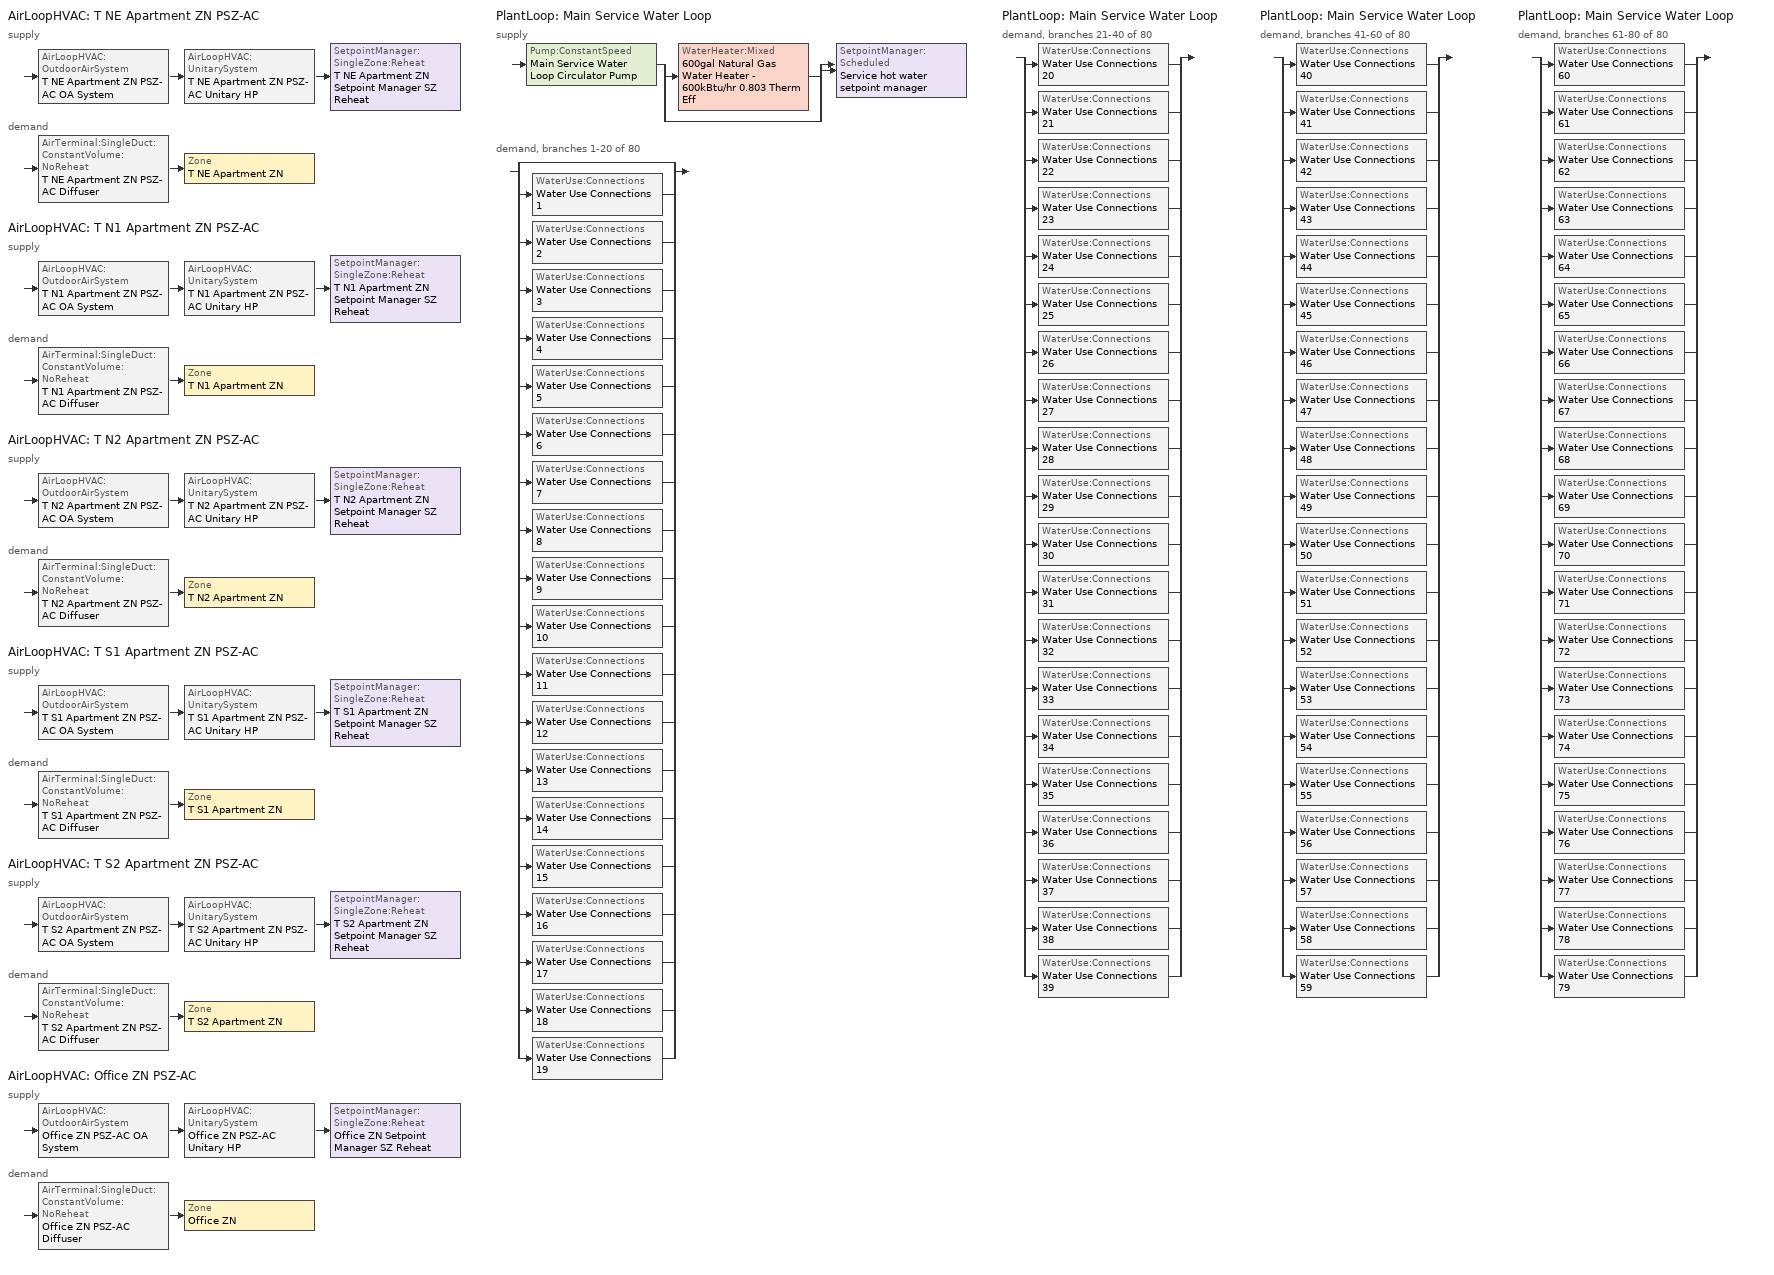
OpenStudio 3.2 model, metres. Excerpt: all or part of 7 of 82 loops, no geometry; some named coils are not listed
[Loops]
AirLoopHVAC 'T NE Apartment ZN PSZ-AC'
 supply: AirLoopHVAC:OutdoorAirSystem 'T NE Apartment ZN PSZ-AC OA System' > AirLoopHVAC:UnitarySystem 'T NE Apartment ZN PSZ-AC Unitary HP' > SetpointManager:SingleZone:Reheat 'T NE Apartment ZN Setpoint Manager SZ Reheat'
 demand: AirTerminal:SingleDuct:ConstantVolume:NoReheat 'T NE Apartment ZN PSZ-AC Diffuser' > Zone 'T NE Apartment ZN'
AirLoopHVAC 'T N1 Apartment ZN PSZ-AC'
 supply: AirLoopHVAC:OutdoorAirSystem 'T N1 Apartment ZN PSZ-AC OA System' > AirLoopHVAC:UnitarySystem 'T N1 Apartment ZN PSZ-AC Unitary HP' > SetpointManager:SingleZone:Reheat 'T N1 Apartment ZN Setpoint Manager SZ Reheat'
 demand: AirTerminal:SingleDuct:ConstantVolume:NoReheat 'T N1 Apartment ZN PSZ-AC Diffuser' > Zone 'T N1 Apartment ZN'
AirLoopHVAC 'T N2 Apartment ZN PSZ-AC'
 supply: AirLoopHVAC:OutdoorAirSystem 'T N2 Apartment ZN PSZ-AC OA System' > AirLoopHVAC:UnitarySystem 'T N2 Apartment ZN PSZ-AC Unitary HP' > SetpointManager:SingleZone:Reheat 'T N2 Apartment ZN Setpoint Manager SZ Reheat'
 demand: AirTerminal:SingleDuct:ConstantVolume:NoReheat 'T N2 Apartment ZN PSZ-AC Diffuser' > Zone 'T N2 Apartment ZN'
AirLoopHVAC 'T S1 Apartment ZN PSZ-AC'
 supply: AirLoopHVAC:OutdoorAirSystem 'T S1 Apartment ZN PSZ-AC OA System' > AirLoopHVAC:UnitarySystem 'T S1 Apartment ZN PSZ-AC Unitary HP' > SetpointManager:SingleZone:Reheat 'T S1 Apartment ZN Setpoint Manager SZ Reheat'
 demand: AirTerminal:SingleDuct:ConstantVolume:NoReheat 'T S1 Apartment ZN PSZ-AC Diffuser' > Zone 'T S1 Apartment ZN'
AirLoopHVAC 'T S2 Apartment ZN PSZ-AC'
 supply: AirLoopHVAC:OutdoorAirSystem 'T S2 Apartment ZN PSZ-AC OA System' > AirLoopHVAC:UnitarySystem 'T S2 Apartment ZN PSZ-AC Unitary HP' > SetpointManager:SingleZone:Reheat 'T S2 Apartment ZN Setpoint Manager SZ Reheat'
 demand: AirTerminal:SingleDuct:ConstantVolume:NoReheat 'T S2 Apartment ZN PSZ-AC Diffuser' > Zone 'T S2 Apartment ZN'
AirLoopHVAC 'Office ZN PSZ-AC'
 supply: AirLoopHVAC:OutdoorAirSystem 'Office ZN PSZ-AC OA System' > AirLoopHVAC:UnitarySystem 'Office ZN PSZ-AC Unitary HP' > SetpointManager:SingleZone:Reheat 'Office ZN Setpoint Manager SZ Reheat'
 demand: AirTerminal:SingleDuct:ConstantVolume:NoReheat 'Office ZN PSZ-AC Diffuser' > Zone 'Office ZN'
PlantLoop 'Main Service Water Loop'
 supply: Pump:ConstantSpeed 'Main Service Water Loop Circulator Pump' > split
  | WaterHeater:Mixed '600gal Natural Gas Water Heater - 600kBtu/hr 0.803 Therm Eff'
  | bypass
  join > SetpointManager:Scheduled 'Service hot water setpoint manager'
 demand, branches 1-20 of 80: split
  | bypass
  | WaterUse:Connections 'Water Use Connections 1'
  | WaterUse:Connections 'Water Use Connections 2'
  | WaterUse:Connections 'Water Use Connections 3'
  | WaterUse:Connections 'Water Use Connections 4'
  | WaterUse:Connections 'Water Use Connections 5'
  | WaterUse:Connections 'Water Use Connections 6'
  | WaterUse:Connections 'Water Use Connections 7'
  | WaterUse:Connections 'Water Use Connections 8'
  | WaterUse:Connections 'Water Use Connections 9'
  | WaterUse:Connections 'Water Use Connections 10'
  | WaterUse:Connections 'Water Use Connections 11'
  | WaterUse:Connections 'Water Use Connections 12'
  | WaterUse:Connections 'Water Use Connections 13'
  | WaterUse:Connections 'Water Use Connections 14'
  | WaterUse:Connections 'Water Use Connections 15'
  | WaterUse:Connections 'Water Use Connections 16'
  | WaterUse:Connections 'Water Use Connections 17'
  | WaterUse:Connections 'Water Use Connections 18'
  | WaterUse:Connections 'Water Use Connections 19'
PlantLoop 'Main Service Water Loop'
 demand, branches 21-40 of 80: split
  | WaterUse:Connections 'Water Use Connections 20'
  | WaterUse:Connections 'Water Use Connections 21'
  | WaterUse:Connections 'Water Use Connections 22'
  | WaterUse:Connections 'Water Use Connections 23'
  | WaterUse:Connections 'Water Use Connections 24'
  | WaterUse:Connections 'Water Use Connections 25'
  | WaterUse:Connections 'Water Use Connections 26'
  | WaterUse:Connections 'Water Use Connections 27'
  | WaterUse:Connections 'Water Use Connections 28'
  | WaterUse:Connections 'Water Use Connections 29'
  | WaterUse:Connections 'Water Use Connections 30'
  | WaterUse:Connections 'Water Use Connections 31'
  | WaterUse:Connections 'Water Use Connections 32'
  | WaterUse:Connections 'Water Use Connections 33'
  | WaterUse:Connections 'Water Use Connections 34'
  | WaterUse:Connections 'Water Use Connections 35'
  | WaterUse:Connections 'Water Use Connections 36'
  | WaterUse:Connections 'Water Use Connections 37'
  | WaterUse:Connections 'Water Use Connections 38'
  | WaterUse:Connections 'Water Use Connections 39'
PlantLoop 'Main Service Water Loop'
 demand, branches 41-60 of 80: split
  | WaterUse:Connections 'Water Use Connections 40'
  | WaterUse:Connections 'Water Use Connections 41'
  | WaterUse:Connections 'Water Use Connections 42'
  | WaterUse:Connections 'Water Use Connections 43'
  | WaterUse:Connections 'Water Use Connections 44'
  | WaterUse:Connections 'Water Use Connections 45'
  | WaterUse:Connections 'Water Use Connections 46'
  | WaterUse:Connections 'Water Use Connections 47'
  | WaterUse:Connections 'Water Use Connections 48'
  | WaterUse:Connections 'Water Use Connections 49'
  | WaterUse:Connections 'Water Use Connections 50'
  | WaterUse:Connections 'Water Use Connections 51'
  | WaterUse:Connections 'Water Use Connections 52'
  | WaterUse:Connections 'Water Use Connections 53'
  | WaterUse:Connections 'Water Use Connections 54'
  | WaterUse:Connections 'Water Use Connections 55'
  | WaterUse:Connections 'Water Use Connections 56'
  | WaterUse:Connections 'Water Use Connections 57'
  | WaterUse:Connections 'Water Use Connections 58'
  | WaterUse:Connections 'Water Use Connections 59'
PlantLoop 'Main Service Water Loop'
 demand, branches 61-80 of 80: split
  | WaterUse:Connections 'Water Use Connections 60'
  | WaterUse:Connections 'Water Use Connections 61'
  | WaterUse:Connections 'Water Use Connections 62'
  | WaterUse:Connections 'Water Use Connections 63'
  | WaterUse:Connections 'Water Use Connections 64'
  | WaterUse:Connections 'Water Use Connections 65'
  | WaterUse:Connections 'Water Use Connections 66'
  | WaterUse:Connections 'Water Use Connections 67'
  | WaterUse:Connections 'Water Use Connections 68'
  | WaterUse:Connections 'Water Use Connections 69'
  | WaterUse:Connections 'Water Use Connections 70'
  | WaterUse:Connections 'Water Use Connections 71'
  | WaterUse:Connections 'Water Use Connections 72'
  | WaterUse:Connections 'Water Use Connections 73'
  | WaterUse:Connections 'Water Use Connections 74'
  | WaterUse:Connections 'Water Use Connections 75'
  | WaterUse:Connections 'Water Use Connections 76'
  | WaterUse:Connections 'Water Use Connections 77'
  | WaterUse:Connections 'Water Use Connections 78'
  | WaterUse:Connections 'Water Use Connections 79'
[Sizing:Zone] Zone Cooling Design Supply Air Temperature Input Method=SupplyAirTemperature; Zone Cooling Design Supply Air Temperature {C}=12.7778; Zone Cooling Design Supply Air Temperature Difference {deltaC}=11.11; Zone Heating Design Supply Air Temperature Input Method=SupplyAirTemperature; Zone Heating Design Supply Air Temperature {C}=50; Zone Heating Design Supply Air Temperature Difference {deltaC}=11.11; Zone Cooling Design Supply Air Humidity Ratio {kg-H2O/kg-air}=0.0085; Zone Heating Design Supply Air Humidity Ratio {kg-H2O/kg-air}=0.008; Cooling Design Air Flow Method=DesignDay; Heating Design Air Flow Method=DesignDay; Account for Dedicated Outdoor Air System=No; Dedicated Outdoor Air System Control Strategy=NeutralSupplyAir; Dedicated Outdoor Air Low Setpoint Temperature for Design {C}=autosize; Dedicated Outdoor Air High Setpoint Temperature for Design {C}=autosize
Office ZN; T N1 Apartment ZN; T N2 Apartment ZN; T NE Apartment ZN; T S1 Apartment ZN; T S2 Apartment ZN
[Zone equipment]
Office ZN: Office ZN PSZ-AC Diffuser
T N1 Apartment ZN: T N1 Apartment ZN PSZ-AC Diffuser, T N1 Apartment ZN ERV
T N2 Apartment ZN: T N2 Apartment ZN PSZ-AC Diffuser, T N2 Apartment ZN ERV
T NE Apartment ZN: T NE Apartment ZN PSZ-AC Diffuser, T NE Apartment ZN ERV
T S1 Apartment ZN: T S1 Apartment ZN PSZ-AC Diffuser, T S1 Apartment ZN ERV
T S2 Apartment ZN: T S2 Apartment ZN PSZ-AC Diffuser, T S2 Apartment ZN ERV
[PlantLoop]
Main Service Water Loop: Glycol Concentration=0; Maximum Loop Temperature {C}=60; Minimum Loop Temperature {C}=10; Plant Loop Volume {m3}=Autocalculate; Load Distribution Scheme=Optimal
[Sizing:Plant]
Main Service Water Loop: Loop Type=Heating; Design Loop Exit Temperature {C}=60; Loop Design Temperature Difference {deltaC}=5; Sizing Option=NonCoincident; Zone Timesteps in Averaging Window=1; Coincident Sizing Factor Mode=None
[Pump:ConstantSpeed]
Main Service Water Loop Circulator Pump: Rated Flow Rate {m3/s}=autosize; Rated Pump Head {Pa}=29891; Rated Power Consumption {W}=autosize; Motor Efficiency=0.7; Fraction of Motor Inefficiencies to Fluid Stream=0; Pump Control Type=Intermittent; Design Power Sizing Method=PowerPerFlowPerPressure; Design Electric Power per Unit Flow Rate {W/(m3/s)}=348701.1; Design Shaft Power per Unit Flow Rate per Unit Head {W-s/m3-Pa}=1.28205
[AirLoopHVAC] Availability Schedule=Always On; Design Supply Air Flow Rate {m3/s}=autosize; Design Return Air Flow Fraction of Supply Air Flow=1
T NE Apartment ZN PSZ-AC; T N1 Apartment ZN PSZ-AC; T N2 Apartment ZN PSZ-AC; T S1 Apartment ZN PSZ-AC; T S2 Apartment ZN PSZ-AC; Office ZN PSZ-AC
[Sizing:System] Type of Load to Size On=Sensible; Design Outdoor Air Flow Rate {m3/s}=Autosize; Central Heating Maximum System Air Flow Ratio=1; Preheat Design Temperature {C}=7.22222; Preheat Design Humidity Ratio {kg-H2O/kg-Air}=0.008; Precool Design Temperature {C}=12.7778; Precool Design Humidity Ratio {kg-H2O/kg-Air}=0.008; Central Cooling Design Supply Air Temperature {C}=12.7778; Central Heating Design Supply Air Temperature {C}=50; Sizing Option=Coincident; 100% Outdoor Air in Cooling=No; 100% Outdoor Air in Heating=No; Central Cooling Design Supply Air Humidity Ratio {kg-H2O/kg-Air}=0.0085; Central Heating Design Supply Air Humidity Ratio {kg-H2O/kg-Air}=0.008; Cooling Design Air Flow Method=DesignDay; Cooling Design Air Flow Rate {m3/s}=0; Heating Design Air Flow Method=DesignDay; Heating Design Air Flow Rate {m3/s}=0; System Outdoor Air Method=ZoneSum; Zone Maximum Outdoor Air Fraction=1; Cooling Supply Air Flow Rate Per Floor Area {m3/s-m2}=0.00996765; Cooling Fraction of Autosized Cooling Supply Air Flow Rate=1; Cooling Supply Air Flow Rate Per Unit Cooling Capacity {m3/s-W}=3.94755e-05; Heating Supply Air Flow Rate Per Floor Area {m3/s-m2}=0.00996765; Heating Fraction of Autosized Heating Supply Air Flow Rate=1; Heating Fraction of Autosized Cooling Supply Air Flow Rate=1; Heating Supply Air Flow Rate Per Unit Heating Capacity {m3/s-W}=3.15882e-05; Cooling Design Capacity Method=CoolingDesignCapacity; Cooling Design Capacity {W}=autosize; Cooling Design Capacity Per Floor Area {W/m2}=234.7; Fraction of Autosized Cooling Design Capacity=1; Heating Design Capacity Method=HeatingDesignCapacity; Heating Design Capacity {W}=autosize; Heating Design Capacity Per Floor Area {W/m2}=157; Fraction of Autosized Heating Design Capacity=1; Central Cooling Capacity Control Method=OnOff
T NE Apartment ZN PSZ-AC; T N1 Apartment ZN PSZ-AC; T N2 Apartment ZN PSZ-AC; T S1 Apartment ZN PSZ-AC; T S2 Apartment ZN PSZ-AC; Office ZN PSZ-AC
[SetpointManager:SingleZone:Reheat] Minimum Supply Air Temperature {C}=12.7778; Maximum Supply Air Temperature {C}=50
Name | Control Zone | Setpoint Node or NodeList
T NE Apartment ZN Setpoint Manager SZ Reheat | T NE Apartment ZN | T NE Apartment ZN PSZ-AC Supply Outlet Node
T N1 Apartment ZN Setpoint Manager SZ Reheat | T N1 Apartment ZN | T N1 Apartment ZN PSZ-AC Supply Outlet Node
T N2 Apartment ZN Setpoint Manager SZ Reheat | T N2 Apartment ZN | T N2 Apartment ZN PSZ-AC Supply Outlet Node
T S1 Apartment ZN Setpoint Manager SZ Reheat | T S1 Apartment ZN | T S1 Apartment ZN PSZ-AC Supply Outlet Node
T S2 Apartment ZN Setpoint Manager SZ Reheat | T S2 Apartment ZN | T S2 Apartment ZN PSZ-AC Supply Outlet Node
Office ZN Setpoint Manager SZ Reheat | Office ZN | Office ZN PSZ-AC Supply Outlet Node
[Coil:Heating:Electric] Availability Schedule=Always On Discrete; Efficiency=1
T NE Apartment ZN PSZ-AC Electric Backup Htg Coil; T N1 Apartment ZN PSZ-AC Electric Backup Htg Coil; T N2 Apartment ZN PSZ-AC Electric Backup Htg Coil; T S1 Apartment ZN PSZ-AC Electric Backup Htg Coil; T S2 Apartment ZN PSZ-AC Electric Backup Htg Coil; Office ZN PSZ-AC Electric Backup Htg Coil
[Fan:OnOff] Availability Schedule=Always On Discrete; Maximum Flow Rate {m3/s}=autosize; Motor In Airstream Fraction=1
Name | Fan Total Efficiency | Pressure Rise {Pa} | Motor Efficiency | Fan Power Ratio Function of Speed Ratio Curve | Fan Efficiency Ratio Function of Speed Ratio Curve
T NE Apartment ZN PSZ-AC Fan | 0.53625 | 622.722 | 0.825 | Fan On Off Power Curve 74 | Fan On Off Efficiency Curve 74
T N1 Apartment ZN PSZ-AC Fan | 0.53625 | 622.722 | 0.825 | Fan On Off Power Curve 75 | Fan On Off Efficiency Curve 75
T N2 Apartment ZN PSZ-AC Fan | 0.53625 | 622.722 | 0.825 | Fan On Off Power Curve 76 | Fan On Off Efficiency Curve 76
T S1 Apartment ZN PSZ-AC Fan | 0.53625 | 622.722 | 0.825 | Fan On Off Power Curve 77 | Fan On Off Efficiency Curve 77
T S2 Apartment ZN PSZ-AC Fan | 0.53625 | 622.722 | 0.825 | Fan On Off Power Curve 78 | Fan On Off Efficiency Curve 78
Office ZN PSZ-AC Fan | 0.53625 | 622.722 | 0.825 | Fan On Off Power Curve 79 | Fan On Off Efficiency Curve 79
T S2 Apartment ZN ERV Supply Fan | 0.303158 | 270.648 | 0.48 | Fan On Off Power Curve 80 | Fan On Off Efficiency Curve 80
T S2 Apartment ZN ERV Exhaust Fan | 0.303158 | 270.648 | 0.48 | Fan On Off Power Curve 81 | Fan On Off Efficiency Curve 81
T S1 Apartment ZN ERV Supply Fan | 0.303158 | 270.648 | 0.48 | Fan On Off Power Curve 120 | Fan On Off Efficiency Curve 120
T S1 Apartment ZN ERV Exhaust Fan | 0.303158 | 270.648 | 0.48 | Fan On Off Power Curve 121 | Fan On Off Efficiency Curve 121
T N1 Apartment ZN ERV Supply Fan | 0.303158 | 270.648 | 0.48 | Fan On Off Power Curve 162 | Fan On Off Efficiency Curve 162
T N1 Apartment ZN ERV Exhaust Fan | 0.303158 | 270.648 | 0.48 | Fan On Off Power Curve 163 | Fan On Off Efficiency Curve 163
T N2 Apartment ZN ERV Supply Fan | 0.303158 | 270.648 | 0.48 | Fan On Off Power Curve 176 | Fan On Off Efficiency Curve 176
T N2 Apartment ZN ERV Exhaust Fan | 0.303158 | 270.648 | 0.48 | Fan On Off Power Curve 177 | Fan On Off Efficiency Curve 177
T NE Apartment ZN ERV Supply Fan | 0.303158 | 270.648 | 0.48 | Fan On Off Power Curve 192 | Fan On Off Efficiency Curve 192
T NE Apartment ZN ERV Exhaust Fan | 0.303158 | 270.648 | 0.48 | Fan On Off Power Curve 193 | Fan On Off Efficiency Curve 193
[AirLoopHVAC:UnitarySystem] Control Type=Load; Dehumidification Control Type=None; Availability Schedule=Always On; Fan Placement=BlowThrough; Supply Air Fan Operating Mode Schedule=Always Off Discrete; DX Heating Coil Sizing Ratio=1; Use DOAS DX Cooling Coil=No; DOAS DX Cooling Coil Leaving Minimum Air Temperature {C}=2; Latent Load Control=SensibleOnlyLoadControl; Supply Air Flow Rate Method During Cooling Operation=SupplyAirFlowRate; Supply Air Flow Rate During Cooling Operation {m3/s}=Autosize; Supply Air Flow Rate Method During Heating Operation=SupplyAirFlowRate; Supply Air Flow Rate During Heating Operation {m3/s}=Autosize; Supply Air Flow Rate Method When No Cooling or Heating is Required=SupplyAirFlowRate; Supply Air Flow Rate When No Cooling or Heating is Required {m3/s}=Autosize; Maximum Supply Air Temperature {C}=50; Maximum Outdoor Dry-Bulb Temperature for Supplemental Heater Operation {C}=4.44444; Maximum Cycling Rate {cycles/hr}=2.5; Heat Pump Time Constant {s}=60; Fraction of On-Cycle Power Use=0.01; Heat Pump Fan Delay Time {s}=60; Ancilliary On-Cycle Electric Power {W}=0; Ancilliary Off-Cycle Electric Power {W}=0
Name | Controlling Zone or Thermostat Location | Supply Fan | Heating Coil | Cooling Coil | Supplemental Heating Coil
T NE Apartment ZN PSZ-AC Unitary HP | T NE Apartment ZN | T NE Apartment ZN PSZ-AC Fan | T NE Apartment ZN PSZ-AC Water-to-Air HP Htg Coil 16 Clg kBtu/hr 4.3COPH | T NE Apartment ZN PSZ-AC Water-to-Air HP Clg Coil 16kBtu/hr 12.2EER | T NE Apartment ZN PSZ-AC Electric Backup Htg Coil
T N1 Apartment ZN PSZ-AC Unitary HP | T N1 Apartment ZN | T N1 Apartment ZN PSZ-AC Fan | T N1 Apartment ZN PSZ-AC Water-to-Air HP Htg Coil 12 Clg kBtu/hr 4.3COPH | T N1 Apartment ZN PSZ-AC Water-to-Air HP Clg Coil 12kBtu/hr 12.2EER | T N1 Apartment ZN PSZ-AC Electric Backup Htg Coil
T N2 Apartment ZN PSZ-AC Unitary HP | T N2 Apartment ZN | T N2 Apartment ZN PSZ-AC Fan | T N2 Apartment ZN PSZ-AC Water-to-Air HP Htg Coil 12 Clg kBtu/hr 4.3COPH | T N2 Apartment ZN PSZ-AC Water-to-Air HP Clg Coil 12kBtu/hr 12.2EER | T N2 Apartment ZN PSZ-AC Electric Backup Htg Coil
T S1 Apartment ZN PSZ-AC Unitary HP | T S1 Apartment ZN | T S1 Apartment ZN PSZ-AC Fan | T S1 Apartment ZN PSZ-AC Water-to-Air HP Htg Coil 15 Clg kBtu/hr 4.3COPH | T S1 Apartment ZN PSZ-AC Water-to-Air HP Clg Coil 15kBtu/hr 12.2EER | T S1 Apartment ZN PSZ-AC Electric Backup Htg Coil
T S2 Apartment ZN PSZ-AC Unitary HP | T S2 Apartment ZN | T S2 Apartment ZN PSZ-AC Fan | T S2 Apartment ZN PSZ-AC Water-to-Air HP Htg Coil 15 Clg kBtu/hr 4.3COPH | T S2 Apartment ZN PSZ-AC Water-to-Air HP Clg Coil 15kBtu/hr 12.2EER | T S2 Apartment ZN PSZ-AC Electric Backup Htg Coil
Office ZN PSZ-AC Unitary HP | Office ZN | Office ZN PSZ-AC Fan | Office ZN PSZ-AC Water-to-Air HP Htg Coil 16 Clg kBtu/hr 4.3COPH | Office ZN PSZ-AC Water-to-Air HP Clg Coil 16kBtu/hr 12.2EER | Office ZN PSZ-AC Electric Backup Htg Coil
[Controller:OutdoorAir] Minimum Outdoor Air Flow Rate {m3/s}=autosize; Maximum Outdoor Air Flow Rate {m3/s}=Autosize; Economizer Control Type=NoEconomizer; Economizer Control Action Type=ModulateFlow; Economizer Maximum Limit Dry-Bulb Temperature {C}=28; Economizer Maximum Limit Enthalpy {J/kg}=64000; Lockout Type=LockoutWithHeating; Minimum Limit Type=FixedMinimum; High Humidity Control=No; Heat Recovery Bypass Control Type=BypassWhenOAFlowGreaterThanMinimum
Name | Minimum Outdoor Air Schedule | Controller Mechanical Ventilation
T NE Apartment ZN PSZ-AC OA System Controller | Always Off Discrete | Controller Mechanical Ventilation 75
T N1 Apartment ZN PSZ-AC OA System Controller | Always Off Discrete | Controller Mechanical Ventilation 76
T N2 Apartment ZN PSZ-AC OA System Controller | Always Off Discrete | Controller Mechanical Ventilation 77
T S1 Apartment ZN PSZ-AC OA System Controller | Always Off Discrete | Controller Mechanical Ventilation 78
T S2 Apartment ZN PSZ-AC OA System Controller | Always Off Discrete | Controller Mechanical Ventilation 79
Office ZN PSZ-AC OA System Controller | Always On | Controller Mechanical Ventilation 80
[Controller:MechanicalVentilation] Availability Schedule=Always On Discrete
Controller Mechanical Ventilation 75; Controller Mechanical Ventilation 76; Controller Mechanical Ventilation 77; Controller Mechanical Ventilation 78; Controller Mechanical Ventilation 79; Controller Mechanical Ventilation 80
[AirLoopHVAC:OutdoorAirSystem]
Name | Controller
T NE Apartment ZN PSZ-AC OA System | T NE Apartment ZN PSZ-AC OA System Controller
T N1 Apartment ZN PSZ-AC OA System | T N1 Apartment ZN PSZ-AC OA System Controller
T N2 Apartment ZN PSZ-AC OA System | T N2 Apartment ZN PSZ-AC OA System Controller
T S1 Apartment ZN PSZ-AC OA System | T S1 Apartment ZN PSZ-AC OA System Controller
T S2 Apartment ZN PSZ-AC OA System | T S2 Apartment ZN PSZ-AC OA System Controller
Office ZN PSZ-AC OA System | Office ZN PSZ-AC OA System Controller
[AirTerminal:SingleDuct:ConstantVolume:NoReheat] Availability Schedule=Always On Discrete; Maximum Air Flow Rate {m3/s}=AutoSize
T NE Apartment ZN PSZ-AC Diffuser; T N1 Apartment ZN PSZ-AC Diffuser; T N2 Apartment ZN PSZ-AC Diffuser; T S1 Apartment ZN PSZ-AC Diffuser; T S2 Apartment ZN PSZ-AC Diffuser; Office ZN PSZ-AC Diffuser
[SetpointManager:Scheduled]
Service hot water setpoint manager: Control Variable=Temperature; Schedule=Service Water Loop Temp - 140F; Setpoint Node or NodeList=Main Service Water Loop Supply Outlet Node
[WaterHeater:Mixed]
600gal Natural Gas Water Heater - 600kBtu/hr 0.803 Therm Eff: Tank Volume {m3}=2.27125; Setpoint Temperature Schedule=Service Water Loop Temp - 140F; Deadband Temperature Difference {deltaC}=2; Maximum Temperature Limit {C}=60; Heater Control Type=Cycle; Heater Maximum Capacity {W}=175843; Heater Fuel Type=NaturalGas; Heater Thermal Efficiency=0.802763; Off Cycle Parasitic Fuel Consumption Rate {W}=9260.51; Off Cycle Parasitic Fuel Type=NaturalGas; Off Cycle Parasitic Heat Fraction to Tank=0; On Cycle Parasitic Fuel Consumption Rate {W}=9260.51; On Cycle Parasitic Fuel Type=NaturalGas; On Cycle Parasitic Heat Fraction to Tank=0; Ambient Temperature Indicator=Schedule; Ambient Temperature Schedule=Water Heater Ambient Temp Schedule - 71.6f; Off Cycle Loss Coefficient to Ambient Temperature {W/K}=15.6173; On Cycle Loss Coefficient to Ambient Temperature {W/K}=15.6173; Use Side Effectiveness=1; Source Side Effectiveness=1; Use Side Design Flow Rate {m3/s}=autosize; Source Side Design Flow Rate {m3/s}=autosize; Indirect Water Heating Recovery Time {hr}=1.5; Source Side Flow Control Mode=IndirectHeatPrimarySetpoint
[WaterHeater:Sizing]
600gal Natural Gas Water Heater - 600kBtu/hr 0.803 Therm Eff: Design Mode=PeakDraw; Time Storage Can Meet Peak Draw {hr}=0.538503; Time for Tank Recovery {hr}=0; Nominal Tank Volume for Autosizing Plant Connections {m3}=1
[WaterUse:Connections] Drain Water Heat Exchanger Type=None; Drain Water Heat Exchanger Destination=Plant
Name | Water Use Equipment Name 1
Water Use Connections 1 | F2 N1 Apartment Service Water Use 0.06gpm
Water Use Connections 2 | F2 N2 Apartment Service Water Use 0.06gpm
Water Use Connections 3 | F2 NE Apartment Service Water Use 0.06gpm
Water Use Connections 4 | F2 NW Apartment Service Water Use 0.06gpm
Water Use Connections 5 | F2 S1 Apartment Service Water Use 0.06gpm
Water Use Connections 6 | F2 S2 Apartment Service Water Use 0.06gpm
Water Use Connections 7 | F2 SE Apartment Service Water Use 0.06gpm
Water Use Connections 8 | F2 SW Apartment Service Water Use 0.06gpm
Water Use Connections 9 | F3 N1 Apartment Service Water Use 0.06gpm
Water Use Connections 10 | F3 N2 Apartment Service Water Use 0.06gpm
Water Use Connections 11 | F3 NE Apartment Service Water Use 0.06gpm
Water Use Connections 12 | F3 NW Apartment Service Water Use 0.06gpm
Water Use Connections 13 | F3 S1 Apartment Service Water Use 0.06gpm
Water Use Connections 14 | F3 S2 Apartment Service Water Use 0.06gpm
Water Use Connections 15 | F3 SE Apartment Service Water Use 0.06gpm
Water Use Connections 16 | F3 SW Apartment Service Water Use 0.06gpm
Water Use Connections 17 | F4 N1 Apartment Service Water Use 0.06gpm
Water Use Connections 18 | F4 N2 Apartment Service Water Use 0.06gpm
Water Use Connections 19 | F4 NE Apartment Service Water Use 0.06gpm
Water Use Connections 20 | F4 NW Apartment Service Water Use 0.06gpm
Water Use Connections 21 | F4 S1 Apartment Service Water Use 0.06gpm
Water Use Connections 22 | F4 S2 Apartment Service Water Use 0.06gpm
Water Use Connections 23 | F4 SE Apartment Service Water Use 0.06gpm
Water Use Connections 24 | F4 SW Apartment Service Water Use 0.06gpm
Water Use Connections 25 | F6 N1 Apartment Service Water Use 0.06gpm
Water Use Connections 26 | F6 N2 Apartment Service Water Use 0.06gpm
Water Use Connections 27 | F6 NE Apartment Service Water Use 0.06gpm
Water Use Connections 28 | F6 NW Apartment Service Water Use 0.06gpm
Water Use Connections 29 | F6 S1 Apartment Service Water Use 0.06gpm
Water Use Connections 30 | F6 S2 Apartment Service Water Use 0.06gpm
Water Use Connections 31 | F6 SE Apartment Service Water Use 0.06gpm
Water Use Connections 32 | F6 SW Apartment Service Water Use 0.06gpm
Water Use Connections 33 | F7 N1 Apartment Service Water Use 0.06gpm
Water Use Connections 34 | F7 N2 Apartment Service Water Use 0.06gpm
Water Use Connections 35 | F7 NE Apartment Service Water Use 0.06gpm
Water Use Connections 36 | F7 NW Apartment Service Water Use 0.06gpm
Water Use Connections 37 | F7 S1 Apartment Service Water Use 0.06gpm
Water Use Connections 38 | F7 S2 Apartment Service Water Use 0.06gpm
Water Use Connections 39 | F7 SE Apartment Service Water Use 0.06gpm
Water Use Connections 40 | F7 SW Apartment Service Water Use 0.06gpm
Water Use Connections 41 | F8 N1 Apartment Service Water Use 0.06gpm
Water Use Connections 42 | F8 N2 Apartment Service Water Use 0.06gpm
Water Use Connections 43 | F8 NE Apartment Service Water Use 0.06gpm
Water Use Connections 44 | F8 NW Apartment Service Water Use 0.06gpm
Water Use Connections 45 | F8 S1 Apartment Service Water Use 0.06gpm
Water Use Connections 46 | F8 S2 Apartment Service Water Use 0.06gpm
Water Use Connections 47 | F8 SE Apartment Service Water Use 0.06gpm
Water Use Connections 48 | F8 SW Apartment Service Water Use 0.06gpm
Water Use Connections 49 | F9 N1 Apartment Service Water Use 0.06gpm
Water Use Connections 50 | F9 N2 Apartment Service Water Use 0.06gpm
Water Use Connections 51 | F9 NE Apartment Service Water Use 0.06gpm
Water Use Connections 52 | F9 NW Apartment Service Water Use 0.06gpm
Water Use Connections 53 | F9 S1 Apartment Service Water Use 0.06gpm
Water Use Connections 54 | F9 S2 Apartment Service Water Use 0.06gpm
Water Use Connections 55 | F9 SE Apartment Service Water Use 0.06gpm
Water Use Connections 56 | F9 SW Apartment Service Water Use 0.06gpm
Water Use Connections 57 | G N1 Apartment Service Water Use 0.06gpm
Water Use Connections 58 | G N2 Apartment Service Water Use 0.06gpm
Water Use Connections 59 | G NE Apartment Service Water Use 0.06gpm
Water Use Connections 60 | G NW Apartment Service Water Use 0.06gpm
Water Use Connections 61 | G S1 Apartment Service Water Use 0.06gpm
Water Use Connections 62 | G S2 Apartment Service Water Use 0.06gpm
Water Use Connections 63 | G SW Apartment Service Water Use 0.06gpm
Water Use Connections 64 | M N1 Apartment Service Water Use 0.06gpm
Water Use Connections 65 | M N2 Apartment Service Water Use 0.06gpm
Water Use Connections 66 | M NE Apartment Service Water Use 0.06gpm
Water Use Connections 67 | M NW Apartment Service Water Use 0.06gpm
Water Use Connections 68 | M S1 Apartment Service Water Use 0.06gpm
Water Use Connections 69 | M S2 Apartment Service Water Use 0.06gpm
Water Use Connections 70 | M SE Apartment Service Water Use 0.06gpm
Water Use Connections 71 | M SW Apartment Service Water Use 0.06gpm
Water Use Connections 72 | T N1 Apartment Service Water Use 0.06gpm
Water Use Connections 73 | T N2 Apartment Service Water Use 0.06gpm
Water Use Connections 74 | T S1 Apartment Service Water Use 0.06gpm
Water Use Connections 75 | T S2 Apartment Service Water Use 0.06gpm
Water Use Connections 76 | T NE Apartment Service Water Use 0.06gpm
Water Use Connections 77 | T NW Apartment Service Water Use 0.06gpm
Water Use Connections 78 | T SE Apartment Service Water Use 0.06gpm
Water Use Connections 79 | T SW Apartment Service Water Use 0.06gpm
[WaterUse:Equipment:Definition] Peak Flow Rate {m3/s}=3.65885e-06; Target Temperature Schedule=Mixed Water At Faucet Temp - 140F; Sensible Fraction Schedule=Fraction Sensible - 0.2; Latent Fraction Schedule=Fraction Latent - 0.05
F2 N1 Apartment Service Water Use Def 0.06gpm; F2 N2 Apartment Service Water Use Def 0.06gpm; F2 NE Apartment Service Water Use Def 0.06gpm; F2 NW Apartment Service Water Use Def 0.06gpm; F2 S1 Apartment Service Water Use Def 0.06gpm; F2 S2 Apartment Service Water Use Def 0.06gpm; F2 SE Apartment Service Water Use Def 0.06gpm; F2 SW Apartment Service Water Use Def 0.06gpm; F3 N1 Apartment Service Water Use Def 0.06gpm; F3 N2 Apartment Service Water Use Def 0.06gpm; F3 NE Apartment Service Water Use Def 0.06gpm; F3 NW Apartment Service Water Use Def 0.06gpm; F3 S1 Apartment Service Water Use Def 0.06gpm; F3 S2 Apartment Service Water Use Def 0.06gpm; F3 SE Apartment Service Water Use Def 0.06gpm; F3 SW Apartment Service Water Use Def 0.06gpm; F4 N1 Apartment Service Water Use Def 0.06gpm; F4 N2 Apartment Service Water Use Def 0.06gpm; F4 NE Apartment Service Water Use Def 0.06gpm; F4 NW Apartment Service Water Use Def 0.06gpm; F4 S1 Apartment Service Water Use Def 0.06gpm; F4 S2 Apartment Service Water Use Def 0.06gpm; F4 SE Apartment Service Water Use Def 0.06gpm; F4 SW Apartment Service Water Use Def 0.06gpm; F6 N1 Apartment Service Water Use Def 0.06gpm; F6 N2 Apartment Service Water Use Def 0.06gpm; F6 NE Apartment Service Water Use Def 0.06gpm; F6 NW Apartment Service Water Use Def 0.06gpm; F6 S1 Apartment Service Water Use Def 0.06gpm; F6 S2 Apartment Service Water Use Def 0.06gpm; F6 SE Apartment Service Water Use Def 0.06gpm; F6 SW Apartment Service Water Use Def 0.06gpm; F7 N1 Apartment Service Water Use Def 0.06gpm; F7 N2 Apartment Service Water Use Def 0.06gpm; F7 NE Apartment Service Water Use Def 0.06gpm; F7 NW Apartment Service Water Use Def 0.06gpm; F7 S1 Apartment Service Water Use Def 0.06gpm; F7 S2 Apartment Service Water Use Def 0.06gpm; F7 SE Apartment Service Water Use Def 0.06gpm; F7 SW Apartment Service Water Use Def 0.06gpm; F8 N1 Apartment Service Water Use Def 0.06gpm; F8 N2 Apartment Service Water Use Def 0.06gpm; F8 NE Apartment Service Water Use Def 0.06gpm; F8 NW Apartment Service Water Use Def 0.06gpm; F8 S1 Apartment Service Water Use Def 0.06gpm; F8 S2 Apartment Service Water Use Def 0.06gpm; F8 SE Apartment Service Water Use Def 0.06gpm; F8 SW Apartment Service Water Use Def 0.06gpm; F9 N1 Apartment Service Water Use Def 0.06gpm; F9 N2 Apartment Service Water Use Def 0.06gpm; F9 NE Apartment Service Water Use Def 0.06gpm; F9 NW Apartment Service Water Use Def 0.06gpm; F9 S1 Apartment Service Water Use Def 0.06gpm; F9 S2 Apartment Service Water Use Def 0.06gpm; F9 SE Apartment Service Water Use Def 0.06gpm; F9 SW Apartment Service Water Use Def 0.06gpm; G N1 Apartment Service Water Use Def 0.06gpm; G N2 Apartment Service Water Use Def 0.06gpm; G NE Apartment Service Water Use Def 0.06gpm; G NW Apartment Service Water Use Def 0.06gpm; G S1 Apartment Service Water Use Def 0.06gpm; G S2 Apartment Service Water Use Def 0.06gpm; G SW Apartment Service Water Use Def 0.06gpm; M N1 Apartment Service Water Use Def 0.06gpm; M N2 Apartment Service Water Use Def 0.06gpm; M NE Apartment Service Water Use Def 0.06gpm; M NW Apartment Service Water Use Def 0.06gpm; M S1 Apartment Service Water Use Def 0.06gpm; M S2 Apartment Service Water Use Def 0.06gpm; M SE Apartment Service Water Use Def 0.06gpm; M SW Apartment Service Water Use Def 0.06gpm; T N1 Apartment Service Water Use Def 0.06gpm; T N2 Apartment Service Water Use Def 0.06gpm; T S1 Apartment Service Water Use Def 0.06gpm; T S2 Apartment Service Water Use Def 0.06gpm; T NE Apartment Service Water Use Def 0.06gpm; T NW Apartment Service Water Use Def 0.06gpm; T SE Apartment Service Water Use Def 0.06gpm; T SW Apartment Service Water Use Def 0.06gpm
[WaterUse:Equipment] Flow Rate Fraction Schedule=ApartmentHighRise APT_DHW_SCH
Name | Water Use Equipment Definition
F2 N1 Apartment Service Water Use 0.06gpm | F2 N1 Apartment Service Water Use Def 0.06gpm
F2 N2 Apartment Service Water Use 0.06gpm | F2 N2 Apartment Service Water Use Def 0.06gpm
F2 NE Apartment Service Water Use 0.06gpm | F2 NE Apartment Service Water Use Def 0.06gpm
F2 NW Apartment Service Water Use 0.06gpm | F2 NW Apartment Service Water Use Def 0.06gpm
F2 S1 Apartment Service Water Use 0.06gpm | F2 S1 Apartment Service Water Use Def 0.06gpm
F2 S2 Apartment Service Water Use 0.06gpm | F2 S2 Apartment Service Water Use Def 0.06gpm
F2 SE Apartment Service Water Use 0.06gpm | F2 SE Apartment Service Water Use Def 0.06gpm
F2 SW Apartment Service Water Use 0.06gpm | F2 SW Apartment Service Water Use Def 0.06gpm
F3 N1 Apartment Service Water Use 0.06gpm | F3 N1 Apartment Service Water Use Def 0.06gpm
F3 N2 Apartment Service Water Use 0.06gpm | F3 N2 Apartment Service Water Use Def 0.06gpm
F3 NE Apartment Service Water Use 0.06gpm | F3 NE Apartment Service Water Use Def 0.06gpm
F3 NW Apartment Service Water Use 0.06gpm | F3 NW Apartment Service Water Use Def 0.06gpm
F3 S1 Apartment Service Water Use 0.06gpm | F3 S1 Apartment Service Water Use Def 0.06gpm
F3 S2 Apartment Service Water Use 0.06gpm | F3 S2 Apartment Service Water Use Def 0.06gpm
F3 SE Apartment Service Water Use 0.06gpm | F3 SE Apartment Service Water Use Def 0.06gpm
F3 SW Apartment Service Water Use 0.06gpm | F3 SW Apartment Service Water Use Def 0.06gpm
F4 N1 Apartment Service Water Use 0.06gpm | F4 N1 Apartment Service Water Use Def 0.06gpm
F4 N2 Apartment Service Water Use 0.06gpm | F4 N2 Apartment Service Water Use Def 0.06gpm
F4 NE Apartment Service Water Use 0.06gpm | F4 NE Apartment Service Water Use Def 0.06gpm
F4 NW Apartment Service Water Use 0.06gpm | F4 NW Apartment Service Water Use Def 0.06gpm
F4 S1 Apartment Service Water Use 0.06gpm | F4 S1 Apartment Service Water Use Def 0.06gpm
F4 S2 Apartment Service Water Use 0.06gpm | F4 S2 Apartment Service Water Use Def 0.06gpm
F4 SE Apartment Service Water Use 0.06gpm | F4 SE Apartment Service Water Use Def 0.06gpm
F4 SW Apartment Service Water Use 0.06gpm | F4 SW Apartment Service Water Use Def 0.06gpm
F6 N1 Apartment Service Water Use 0.06gpm | F6 N1 Apartment Service Water Use Def 0.06gpm
F6 N2 Apartment Service Water Use 0.06gpm | F6 N2 Apartment Service Water Use Def 0.06gpm
F6 NE Apartment Service Water Use 0.06gpm | F6 NE Apartment Service Water Use Def 0.06gpm
F6 NW Apartment Service Water Use 0.06gpm | F6 NW Apartment Service Water Use Def 0.06gpm
F6 S1 Apartment Service Water Use 0.06gpm | F6 S1 Apartment Service Water Use Def 0.06gpm
F6 S2 Apartment Service Water Use 0.06gpm | F6 S2 Apartment Service Water Use Def 0.06gpm
F6 SE Apartment Service Water Use 0.06gpm | F6 SE Apartment Service Water Use Def 0.06gpm
F6 SW Apartment Service Water Use 0.06gpm | F6 SW Apartment Service Water Use Def 0.06gpm
F7 N1 Apartment Service Water Use 0.06gpm | F7 N1 Apartment Service Water Use Def 0.06gpm
F7 N2 Apartment Service Water Use 0.06gpm | F7 N2 Apartment Service Water Use Def 0.06gpm
F7 NE Apartment Service Water Use 0.06gpm | F7 NE Apartment Service Water Use Def 0.06gpm
F7 NW Apartment Service Water Use 0.06gpm | F7 NW Apartment Service Water Use Def 0.06gpm
F7 S1 Apartment Service Water Use 0.06gpm | F7 S1 Apartment Service Water Use Def 0.06gpm
F7 S2 Apartment Service Water Use 0.06gpm | F7 S2 Apartment Service Water Use Def 0.06gpm
F7 SE Apartment Service Water Use 0.06gpm | F7 SE Apartment Service Water Use Def 0.06gpm
F7 SW Apartment Service Water Use 0.06gpm | F7 SW Apartment Service Water Use Def 0.06gpm
F8 N1 Apartment Service Water Use 0.06gpm | F8 N1 Apartment Service Water Use Def 0.06gpm
F8 N2 Apartment Service Water Use 0.06gpm | F8 N2 Apartment Service Water Use Def 0.06gpm
F8 NE Apartment Service Water Use 0.06gpm | F8 NE Apartment Service Water Use Def 0.06gpm
F8 NW Apartment Service Water Use 0.06gpm | F8 NW Apartment Service Water Use Def 0.06gpm
F8 S1 Apartment Service Water Use 0.06gpm | F8 S1 Apartment Service Water Use Def 0.06gpm
F8 S2 Apartment Service Water Use 0.06gpm | F8 S2 Apartment Service Water Use Def 0.06gpm
F8 SE Apartment Service Water Use 0.06gpm | F8 SE Apartment Service Water Use Def 0.06gpm
F8 SW Apartment Service Water Use 0.06gpm | F8 SW Apartment Service Water Use Def 0.06gpm
F9 N1 Apartment Service Water Use 0.06gpm | F9 N1 Apartment Service Water Use Def 0.06gpm
F9 N2 Apartment Service Water Use 0.06gpm | F9 N2 Apartment Service Water Use Def 0.06gpm
F9 NE Apartment Service Water Use 0.06gpm | F9 NE Apartment Service Water Use Def 0.06gpm
F9 NW Apartment Service Water Use 0.06gpm | F9 NW Apartment Service Water Use Def 0.06gpm
F9 S1 Apartment Service Water Use 0.06gpm | F9 S1 Apartment Service Water Use Def 0.06gpm
F9 S2 Apartment Service Water Use 0.06gpm | F9 S2 Apartment Service Water Use Def 0.06gpm
F9 SE Apartment Service Water Use 0.06gpm | F9 SE Apartment Service Water Use Def 0.06gpm
F9 SW Apartment Service Water Use 0.06gpm | F9 SW Apartment Service Water Use Def 0.06gpm
G N1 Apartment Service Water Use 0.06gpm | G N1 Apartment Service Water Use Def 0.06gpm
G N2 Apartment Service Water Use 0.06gpm | G N2 Apartment Service Water Use Def 0.06gpm
G NE Apartment Service Water Use 0.06gpm | G NE Apartment Service Water Use Def 0.06gpm
G NW Apartment Service Water Use 0.06gpm | G NW Apartment Service Water Use Def 0.06gpm
G S1 Apartment Service Water Use 0.06gpm | G S1 Apartment Service Water Use Def 0.06gpm
G S2 Apartment Service Water Use 0.06gpm | G S2 Apartment Service Water Use Def 0.06gpm
G SW Apartment Service Water Use 0.06gpm | G SW Apartment Service Water Use Def 0.06gpm
M N1 Apartment Service Water Use 0.06gpm | M N1 Apartment Service Water Use Def 0.06gpm
M N2 Apartment Service Water Use 0.06gpm | M N2 Apartment Service Water Use Def 0.06gpm
M NE Apartment Service Water Use 0.06gpm | M NE Apartment Service Water Use Def 0.06gpm
M NW Apartment Service Water Use 0.06gpm | M NW Apartment Service Water Use Def 0.06gpm
M S1 Apartment Service Water Use 0.06gpm | M S1 Apartment Service Water Use Def 0.06gpm
M S2 Apartment Service Water Use 0.06gpm | M S2 Apartment Service Water Use Def 0.06gpm
M SE Apartment Service Water Use 0.06gpm | M SE Apartment Service Water Use Def 0.06gpm
M SW Apartment Service Water Use 0.06gpm | M SW Apartment Service Water Use Def 0.06gpm
T N1 Apartment Service Water Use 0.06gpm | T N1 Apartment Service Water Use Def 0.06gpm
T N2 Apartment Service Water Use 0.06gpm | T N2 Apartment Service Water Use Def 0.06gpm
T S1 Apartment Service Water Use 0.06gpm | T S1 Apartment Service Water Use Def 0.06gpm
T S2 Apartment Service Water Use 0.06gpm | T S2 Apartment Service Water Use Def 0.06gpm
T NE Apartment Service Water Use 0.06gpm | T NE Apartment Service Water Use Def 0.06gpm
T NW Apartment Service Water Use 0.06gpm | T NW Apartment Service Water Use Def 0.06gpm
T SE Apartment Service Water Use 0.06gpm | T SE Apartment Service Water Use Def 0.06gpm
T SW Apartment Service Water Use 0.06gpm | T SW Apartment Service Water Use Def 0.06gpm
[HeatExchanger:AirToAir:SensibleAndLatent] Availability Schedule=Always On - No Design Day; Nominal Supply Air Flow Rate {m3/s}=autosize; Sensible Effectiveness at 100% Heating Air Flow=0.666088; Latent Effectiveness at 100% Heating Air Flow=0.451; Sensible Effectiveness at 75% Heating Air Flow=0.699592; Latent Effectiveness at 75% Heating Air Flow=0.49743; Sensible Effectiveness at 100% Cooling Air Flow=0.661335; Latent Effectiveness at 100% Cooling Air Flow=0.406735; Sensible Effectiveness at 75% Cooling Air Flow=0.6946; Latent Effectiveness at 75% Cooling Air Flow=0.453916; Nominal Electric Power {W}=0; Supply Air Outlet Temperature Control=No; Heat Exchanger Type=Rotary; Frost Control Type=ExhaustOnly; Threshold Temperature {C}=-23.3; Initial Defrost Time Fraction=0.167; Rate of Defrost Time Fraction Increase {1/K}=1.44; Economizer Lockout=No
T S2 Apartment ZN ERV HX; T S1 Apartment ZN ERV HX; T N1 Apartment ZN ERV HX; T N2 Apartment ZN ERV HX; T NE Apartment ZN ERV HX
[ZoneHVAC:EnergyRecoveryVentilator:Controller] Exhaust Air Temperature Limit=NoExhaustAirTemperatureLimit; Exhaust Air Enthalpy Limit=NoExhaustAirEnthalpyLimit; High Humidity Control Flag=No; High Humidity Outdoor Air Flow Ratio=1; Control High Indoor Humidity Based on Outdoor Humidity Ratio=No
T S2 Apartment ZN ERV Controller; T S1 Apartment ZN ERV Controller; T N1 Apartment ZN ERV Controller; T N2 Apartment ZN ERV Controller; T NE Apartment ZN ERV Controller
[ZoneHVAC:EnergyRecoveryVentilator] Availability Schedule=Always On Discrete; Supply Air Flow Rate {m3/s}=autosize; Exhaust Air Flow Rate {m3/s}=autosize; Ventilation Rate per Unit Floor Area {m3/s-m2}=0.000294102; Ventilation Rate per Occupant {m3/s-person}=0
Name | Heat Exchanger | Supply Air Fan | Exhaust Air Fan | Controller
T S2 Apartment ZN ERV | T S2 Apartment ZN ERV HX | T S2 Apartment ZN ERV Supply Fan | T S2 Apartment ZN ERV Exhaust Fan | T S2 Apartment ZN ERV Controller
T S1 Apartment ZN ERV | T S1 Apartment ZN ERV HX | T S1 Apartment ZN ERV Supply Fan | T S1 Apartment ZN ERV Exhaust Fan | T S1 Apartment ZN ERV Controller
T N1 Apartment ZN ERV | T N1 Apartment ZN ERV HX | T N1 Apartment ZN ERV Supply Fan | T N1 Apartment ZN ERV Exhaust Fan | T N1 Apartment ZN ERV Controller
T N2 Apartment ZN ERV | T N2 Apartment ZN ERV HX | T N2 Apartment ZN ERV Supply Fan | T N2 Apartment ZN ERV Exhaust Fan | T N2 Apartment ZN ERV Controller
T NE Apartment ZN ERV | T NE Apartment ZN ERV HX | T NE Apartment ZN ERV Supply Fan | T NE Apartment ZN ERV Exhaust Fan | T NE Apartment ZN ERV Controller
[Schedule:Constant]
Name | Value
Always On Discrete | 1
Always Off Discrete | 0
[Schedule:Ruleset]
Name | Default Day Schedule | Summer Design Day Schedule | Winter Design Day Schedule
Always On | Always On Default
Service Water Loop Temp - 140F | Service Water Loop Temp - 140F Default
Water Heater Ambient Temp Schedule - 71.6f | Water Heater Ambient Temp Schedule - 71.6f Default
Fraction Sensible - 0.2 | Fraction Sensible - 0.2 Default
Fraction Latent - 0.05 | Fraction Latent - 0.05 Default
Mixed Water At Faucet Temp - 140F | Mixed Water At Faucet Temp - 140F Default
ApartmentHighRise APT_DHW_SCH | ApartmentHighRise APT_DHW_SCH Default | ApartmentHighRise APT_DHW_SCH Summer Design Day | ApartmentHighRise APT_DHW_SCH Winter Design Day
Always On - No Design Day | Always On - No Design Day Default | Always On - No Design Day Summer Design Day | Always On - No Design Day Winter Design Day
[Schedule:Day]
Always On Default; Always On - No Design Day Default: 24, 0, 1
Service Water Loop Temp - 140F Default; Mixed Water At Faucet Temp - 140F Default: 24, 0, 60
Water Heater Ambient Temp Schedule - 71.6f Default: 24, 0, 22
Fraction Sensible - 0.2 Default: 24, 0, 0.2
Fraction Latent - 0.05 Default: 24, 0, 0.05
ApartmentHighRise APT_DHW_SCH Default; ApartmentHighRise APT_DHW_SCH Winter Design Day; ApartmentHighRise APT_DHW_SCH Summer Design Day: 1, 0, 0.08, 2, 0, 0.04, 4, 0, 0.01, 5, 0, 0.04, 6, 0, 0.27, 7, 0, 0.94, 8, 0, 1, 9, 0, 0.96, 10, 0, 0.84, 11, 0, 0.76, 12, 0, 0.61, 13, 0, 0.53, 14, 0, 0.47, 15, 0, 0.41, 16, 0, 0.47, 17, 0, 0.55, 18, 0, 0.73, 19, 0, 0.86, 20, 0, 0.82, 21, 0, 0.75, 22, 0, 0.61, 23, 0, 0.53, 24, 0, 0.29
Always On - No Design Day Winter Design Day; Always On - No Design Day Summer Design Day: 24, 0, 0
[Curve:Exponent] Coefficient1 Constant=1; Coefficient2 Constant=0; Coefficient3 Constant=0; Minimum Value of x=0; Maximum Value of x=1
Fan On Off Power Curve 74; Fan On Off Power Curve 75; Fan On Off Power Curve 76; Fan On Off Power Curve 77; Fan On Off Power Curve 78; Fan On Off Power Curve 79; Fan On Off Power Curve 80; Fan On Off Power Curve 81; Fan On Off Power Curve 120; Fan On Off Power Curve 121; Fan On Off Power Curve 162; Fan On Off Power Curve 163; Fan On Off Power Curve 176; Fan On Off Power Curve 177; Fan On Off Power Curve 192; Fan On Off Power Curve 193
[Curve:Cubic] Coefficient1 Constant=1; Coefficient2 x=0; Coefficient3 x**2=0; Coefficient4 x**3=0; Minimum Value of x=0; Maximum Value of x=1
Fan On Off Efficiency Curve 74; Fan On Off Efficiency Curve 75; Fan On Off Efficiency Curve 76; Fan On Off Efficiency Curve 77; Fan On Off Efficiency Curve 78; Fan On Off Efficiency Curve 79; Fan On Off Efficiency Curve 80; Fan On Off Efficiency Curve 81; Fan On Off Efficiency Curve 120; Fan On Off Efficiency Curve 121; Fan On Off Efficiency Curve 162; Fan On Off Efficiency Curve 163; Fan On Off Efficiency Curve 176; Fan On Off Efficiency Curve 177; Fan On Off Efficiency Curve 192; Fan On Off Efficiency Curve 193
